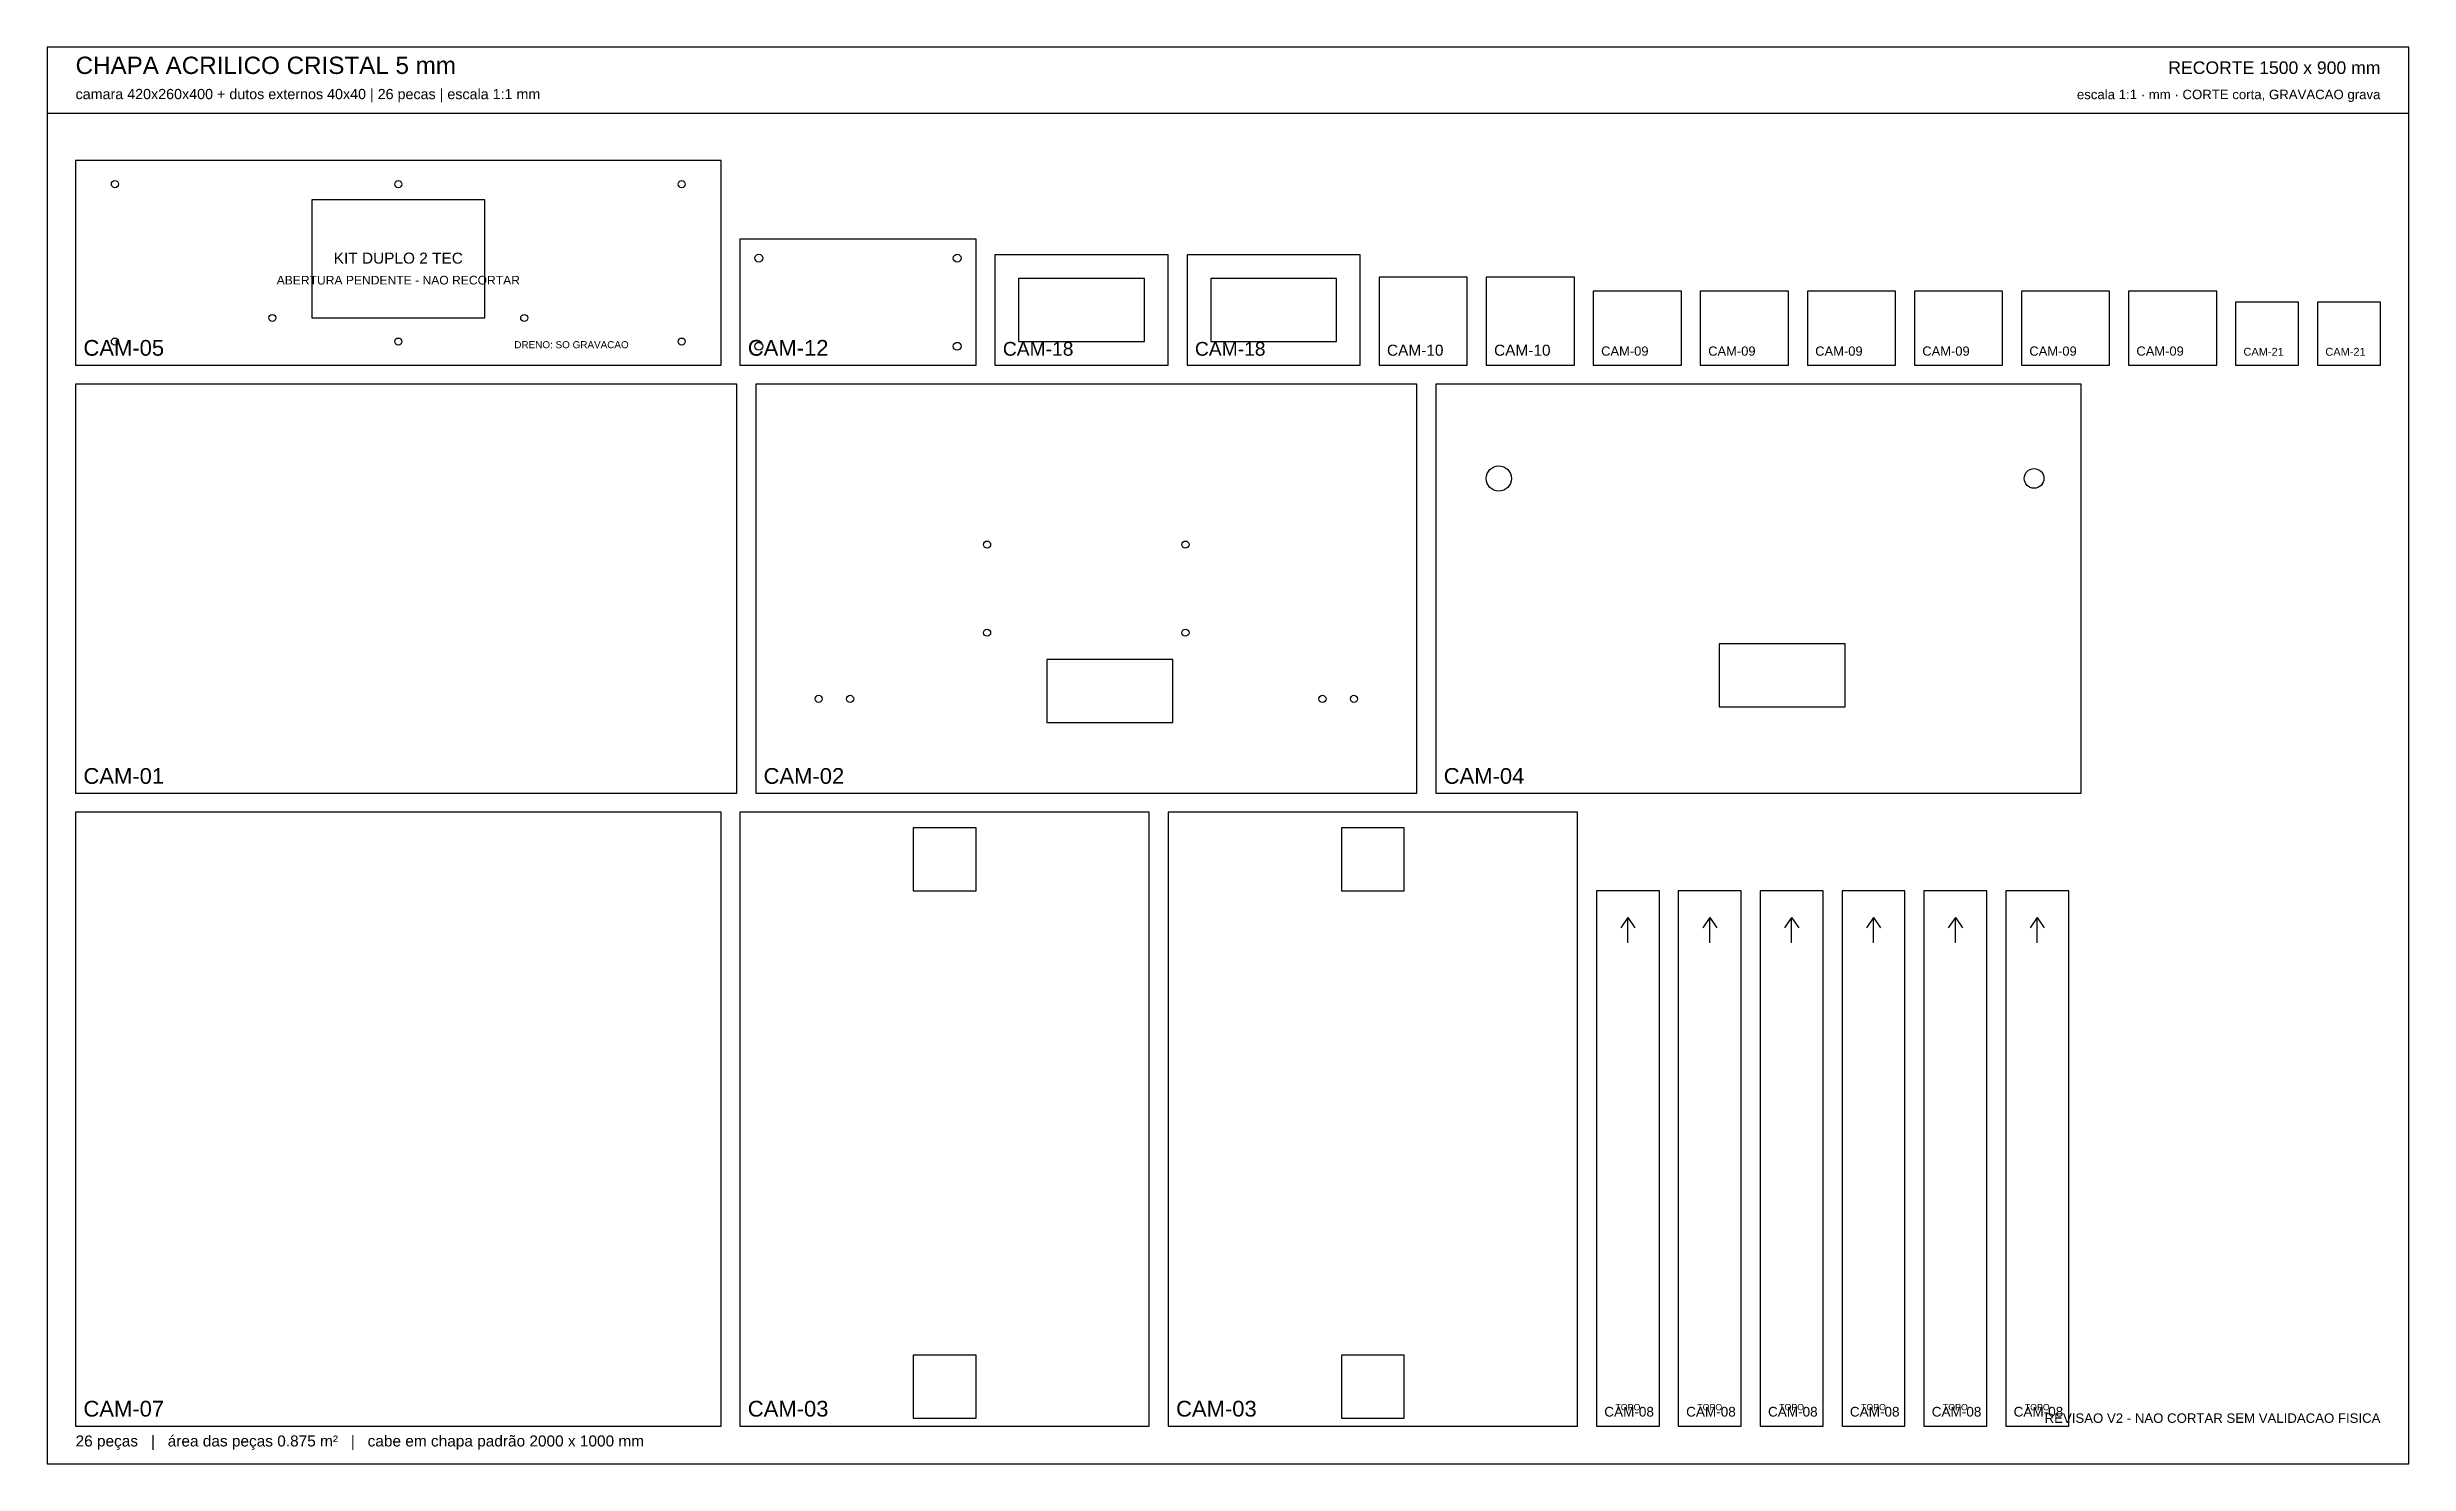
# Model space of a CAD drawing. Header units: millimetres. Extents: x 0 to 1500, y 0 to 900.
import ezdxf
from ezdxf.enums import TextEntityAlignment as Align

# ---------------------------------------------------------------- set-up
doc = ezdxf.new("R2010")
doc.units = ezdxf.units.MM
for name, color, linetype in [('CORTE', 1, 'Continuous'), ('GRAVACAO', 3, 'Continuous'), ('MOLDURA', 8, 'Continuous'), ('TEXTO', 7, 'Continuous')]:
    doc.layers.add(name, color=color, linetype=linetype)
doc.styles.add('ARIAL', font='arial.ttf')

msp = doc.modelspace()

# ---------------------------------------------------------------- linework, layer by layer
at = {"layer": 'CORTE'}
for points in [[(18, 698), (428, 698), (428, 828), (18, 828)], [(440, 698), (590, 698), (590, 778), (440, 778)], [(602, 698), (712, 698), (712, 768), (602, 768)], [(724, 698), (834, 698), (834, 768), (724, 768)], [(617, 713), (697, 713), (697, 753), (617, 753)], [(739, 713), (819, 713), (819, 753), (739, 753)], [(846, 698), (902, 698), (902, 754), (846, 754)], [(914, 698), (970, 698), (970, 754), (914, 754)], [(982, 698), (1038, 698), (1038, 745), (982, 745)], [(1050, 698), (1106, 698), (1106, 745), (1050, 745)], [(1118, 698), (1174, 698), (1174, 745), (1118, 745)], [(1186, 698), (1242, 698), (1242, 745), (1186, 745)], [(1254, 698), (1310, 698), (1310, 745), (1254, 745)], [(1322, 698), (1378, 698), (1378, 745), (1322, 745)], [(1390, 698), (1430, 698), (1430, 738), (1390, 738)], [(1442, 698), (1482, 698), (1482, 738), (1442, 738)], [(18, 426), (438, 426), (438, 686), (18, 686)], [(450, 426), (870, 426), (870, 686), (450, 686)], [(882, 426), (1292, 426), (1292, 686), (882, 686)], [(635, 471), (715, 471), (715, 511), (635, 511)], [(1062, 481), (1142, 481), (1142, 521), (1062, 521)], [(18, 24), (428, 24), (428, 414), (18, 414)], [(440, 24), (700, 24), (700, 414), (440, 414)], [(712, 24), (972, 24), (972, 414), (712, 414)], [(550, 364), (590, 364), (590, 404), (550, 404)], [(822, 364), (862, 364), (862, 404), (822, 404)], [(984, 24), (1024, 24), (1024, 364), (984, 364)], [(1036, 24), (1076, 24), (1076, 364), (1036, 364)], [(1088, 24), (1128, 24), (1128, 364), (1088, 364)], [(1140, 24), (1180, 24), (1180, 364), (1140, 364)], [(1192, 24), (1232, 24), (1232, 364), (1192, 364)], [(1244, 24), (1284, 24), (1284, 364), (1244, 364)], [(550, 29), (590, 29), (590, 69), (550, 69)], [(822, 29), (862, 29), (862, 69), (822, 69)]]:
    msp.add_lwpolyline(points, close=True, dxfattribs=at)
for centre, radius in [((43, 813), 2.25), ((223, 813), 2.25), ((403, 813), 2.25), ((452, 766), 2.5), ((578, 766), 2.5), ((143, 728), 2.25), ((303, 728), 2.25), ((43, 713), 2.25), ((223, 713), 2.25), ((403, 713), 2.25), ((452, 710), 2.5), ((578, 710), 2.5), ((922, 626), 8), ((1262, 626), 6.25), ((597, 584), 2.25), ((723, 584), 2.25), ((597, 528), 2.25), ((723, 528), 2.25), ((490, 486), 2.25), ((510, 486), 2.25), ((810, 486), 2.25), ((830, 486), 2.25)]:
    msp.add_circle(centre, radius, dxfattribs=at)
at = {"layer": 'GRAVACAO'}
for p, q in [((1004, 347), (999.52, 340.6)), ((1004, 331), (1004, 347)), ((1004, 347), (1008.48, 340.6)), ((1056, 347), (1051.52, 340.6)), ((1056, 331), (1056, 347)), ((1056, 347), (1060.48, 340.6)), ((1108, 347), (1103.52, 340.6)), ((1108, 331), (1108, 347)), ((1108, 347), (1112.48, 340.6)), ((1160, 347), (1155.52, 340.6)), ((1160, 331), (1160, 347)), ((1160, 347), (1164.48, 340.6)), ((1212, 347), (1207.52, 340.6)), ((1212, 331), (1212, 347)), ((1212, 347), (1216.48, 340.6)), ((1264, 347), (1259.52, 340.6)), ((1264, 331), (1264, 347)), ((1264, 347), (1268.48, 340.6))]:
    msp.add_line(p, q, dxfattribs=at)
msp.add_lwpolyline([(168, 728), (278, 728), (278, 803), (168, 803)], close=True, dxfattribs=at)
at = {"layer": 'MOLDURA'}
msp.add_line((0, 858), (1500, 858), dxfattribs=at)
msp.add_lwpolyline([(0, 0), (1500, 0), (1500, 900), (0, 900)], close=True, dxfattribs=at)

# ---------------------------------------------------------------- texts
at = {"layer": 'GRAVACAO', "style": 'ARIAL'}
for s, height, p in [('KIT DUPLO 2 TEC', 7, (223, 766)), ('ABERTURA PENDENTE - NAO RECORTAR', 5.5, (223, 752)), ('DRENO: SO GRAVACAO', 4.5, (333, 711)), ('TOPO', 4, (1004, 36)), ('TOPO', 4, (1056, 36)), ('TOPO', 4, (1108, 36)), ('TOPO', 4, (1160, 36)), ('TOPO', 4, (1212, 36)), ('TOPO', 4, (1264, 36))]:
    msp.add_text(s, height=height, dxfattribs=at).set_placement(p, align=Align.MIDDLE_CENTER)
for s, height, p in [('CAM-05', 10, (23, 704)), ('CAM-12', 10, (445, 704)), ('CAM-18', 8.75, (607, 704)), ('CAM-18', 8.75, (729, 704)), ('CAM-10', 7, (851, 704)), ('CAM-10', 7, (919, 704)), ('CAM-09', 5.875, (987, 704)), ('CAM-09', 5.875, (1055, 704)), ('CAM-09', 5.875, (1123, 704)), ('CAM-09', 5.875, (1191, 704)), ('CAM-09', 5.875, (1259, 704)), ('CAM-09', 5.875, (1327, 704)), ('CAM-21', 5, (1395, 704)), ('CAM-21', 5, (1447, 704)), ('CAM-01', 10, (23, 432)), ('CAM-02', 10, (455, 432)), ('CAM-04', 10, (887, 432)), ('CAM-07', 10, (23, 30)), ('CAM-03', 10, (445, 30)), ('CAM-03', 10, (717, 30)), ('CAM-08', 6.154, (989, 30)), ('CAM-08', 6.154, (1041, 30)), ('CAM-08', 6.154, (1093, 30)), ('CAM-08', 6.154, (1145, 30)), ('CAM-08', 6.154, (1197, 30)), ('CAM-08', 6.154, (1249, 30))]:
    msp.add_text(s, height=height, dxfattribs=at).set_placement(p)
at = {"layer": 'TEXTO', "style": 'ARIAL'}
for s, height, p in [('CHAPA ACRILICO CRISTAL 5 mm', 11, (18, 883)), ('camara 420x260x400 + dutos externos 40x40 | 26 pecas | escala 1:1 mm', 6.5, (18, 867)), ('26 peças   |   área das peças 0.875 m²   |   cabe em chapa padrão 2000 x 1000 mm', 7, (18, 11))]:
    msp.add_text(s, height=height, dxfattribs=at).set_placement(p)
for s, height, p in [('RECORTE 1500 x 900 mm', 8, (1482, 883)), ('escala 1:1 · mm · CORTE corta, GRAVACAO grava', 6, (1482, 867)), ('REVISAO V2 - NAO CORTAR SEM VALIDACAO FISICA', 6, (1482, 26))]:
    msp.add_text(s, height=height, dxfattribs=at).set_placement(p, align=Align.RIGHT)

doc.saveas('drawing.dxf')
